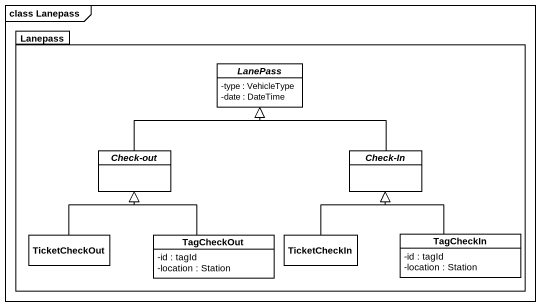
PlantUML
@startuml
mainframe class Lanepass
hide circle
hide empty members
skinparam classAttributeIconSize 0
package Lanepass {
  abstract class LanePass {
    -type : VehicleType
    -date : DateTime
  }
  abstract class "Check-out" as Check_out
  abstract class "Check-In" as Check_In
  class TicketCheckOut
  class TagCheckOut {
    -id : tagId
    -location : Station
  }
  class TicketCheckIn
  class TagCheckIn {
    -id : tagId
    -location : Station
  }
}
Check_out -up-|> LanePass
Check_In -up-|> LanePass
TicketCheckOut -up-|> Check_out
TagCheckOut -up-|> Check_out
TicketCheckIn -up-|> Check_In
TagCheckIn -up-|> Check_In
@enduml
